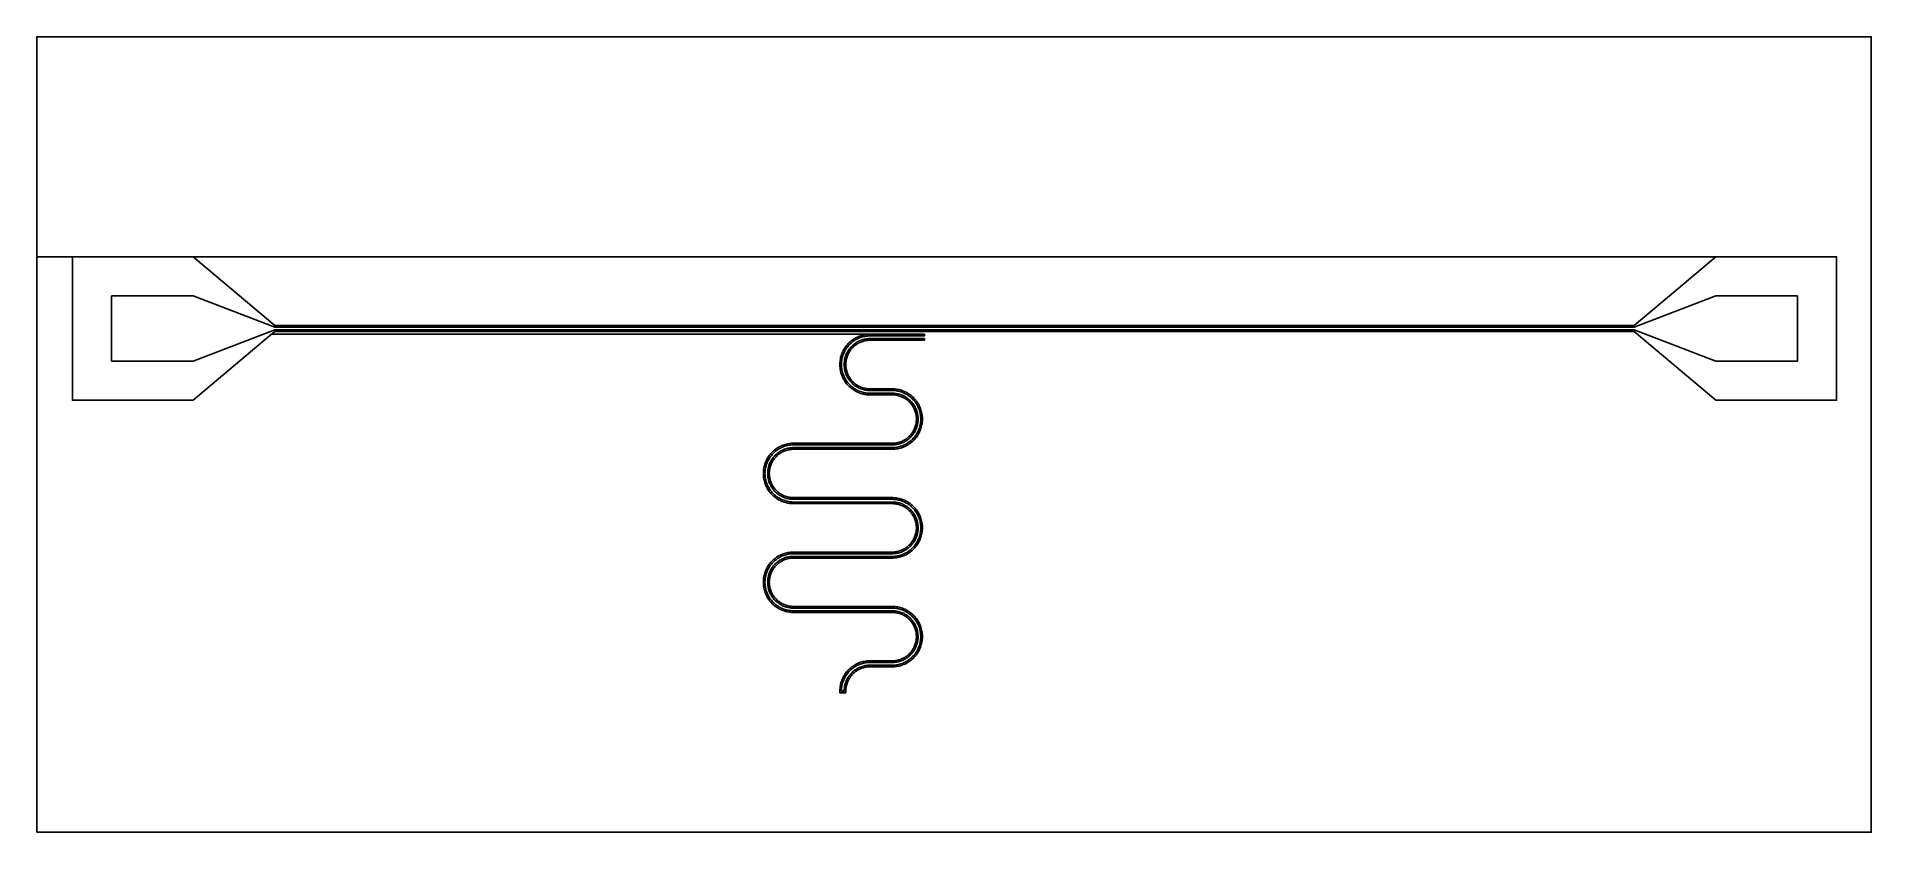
# Model space of a CAD drawing. Extents: x 838 to 7586, y 3113 to 6038.
import ezdxf

# ---------------------------------------------------------------- set-up
doc = ezdxf.new("R2010")
doc.units = 0
doc.layers.add('L1D0', color=1, linetype='CONTINUOUS')

msp = doc.modelspace()

# ---------------------------------------------------------------- linework, layer by layer
at = {"layer": 'L1D0'}
for points in [[(838.476, 3112.796), (838.476, 5229.29), (7014.152, 5229.29), (6843.401, 5085.29), (6714.152, 4976.29), (1714.152, 4976.29), (1414.152, 5229.29), (970.152, 5229.29), (970.152, 4701.29), (1414.152, 4701.29), (1702.294, 4944.29), (3901.146, 4944.29), (3896.561, 4944.1), (3891.988, 4943.721), (3887.434, 4943.154), (3882.908, 4942.398), (3878.416, 4941.457), (3873.968, 4940.33), (3869.57, 4939.021), (3865.229, 4937.531), (3860.954, 4935.863), (3856.752, 4934.019), (3852.629, 4932.004), (3848.593, 4929.82), (3844.651, 4927.47), (3840.809, 4924.96), (3837.074, 4922.294), (3833.453, 4919.475), (3829.951, 4916.509), (3826.575, 4913.401), (3823.33, 4910.156), (3820.222, 4906.78), (3817.256, 4903.278), (3814.437, 4899.657), (3811.771, 4895.922), (3809.261, 4892.08), (3806.911, 4888.138), (3804.727, 4884.102), (3802.712, 4879.979), (3800.868, 4875.777), (3799.2, 4871.502), (3797.71, 4867.161), (3796.401, 4862.763), (3795.274, 4858.315), (3794.333, 4853.823), (3793.577, 4849.297), (3793.01, 4844.743), (3792.631, 4840.17), (3792.441, 4835.585), (3792.441, 4830.075), (3792.631, 4825.49), (3793.01, 4820.917), (3793.577, 4816.363), (3794.333, 4811.837), (3795.274, 4807.345), (3796.401, 4802.897), (3797.71, 4798.499), (3799.2, 4794.158), (3800.868, 4789.883), (3802.712, 4785.681), (3804.727, 4781.558), (3806.911, 4777.522), (3809.261, 4773.58), (3811.771, 4769.738), (3814.437, 4766.003), (3817.256, 4762.382), (3820.222, 4758.88), (3823.33, 4755.504), (3826.575, 4752.259), (3829.951, 4749.151), (3833.453, 4746.185), (3837.074, 4743.366), (3840.809, 4740.7), (3844.651, 4738.19), (3848.593, 4735.84), (3852.629, 4733.656), (3856.752, 4731.641), (3860.954, 4729.797), (3865.229, 4728.129), (3869.57, 4726.639), (3873.968, 4725.33), (3878.416, 4724.203), (3882.908, 4723.262), (3887.434, 4722.506), (3891.988, 4721.939), (3896.561, 4721.56), (3901.146, 4721.37), (3986.785, 4721.37), (3990.461, 4721.218), (3994.128, 4720.914), (3997.779, 4720.459), (4001.409, 4719.853), (4005.01, 4719.098), (4008.577, 4718.195), (4012.103, 4717.145), (4015.583, 4715.95), (4019.011, 4714.613), (4022.381, 4713.135), (4025.686, 4711.519), (4028.922, 4709.768), (4032.083, 4707.884), (4035.164, 4705.872), (4038.158, 4703.734), (4041.062, 4701.474), (4043.87, 4699.095), (4046.577, 4696.603), (4049.178, 4694.002), (4051.67, 4691.295), (4054.049, 4688.487), (4056.309, 4685.583), (4058.447, 4682.589), (4060.459, 4679.508), (4062.343, 4676.347), (4064.094, 4673.111), (4065.71, 4669.806), (4067.188, 4666.436), (4068.525, 4663.008), (4069.72, 4659.528), (4070.77, 4656.002), (4071.673, 4652.435), (4072.428, 4648.834), (4073.034, 4645.204), (4073.489, 4641.553), (4073.793, 4637.886), (4073.945, 4634.21), (4073.945, 4630.53), (4073.793, 4626.854), (4073.489, 4623.187), (4073.034, 4619.536), (4072.428, 4615.906), (4071.673, 4612.305), (4070.77, 4608.738), (4069.72, 4605.212), (4068.525, 4601.732), (4067.188, 4598.304), (4065.71, 4594.934), (4064.094, 4591.629), (4062.343, 4588.393), (4060.459, 4585.232), (4058.447, 4582.151), (4056.309, 4579.157), (4054.049, 4576.253), (4051.67, 4573.445), (4049.178, 4570.738), (4046.577, 4568.137), (4043.87, 4565.645), (4041.062, 4563.266), (4038.158, 4561.006), (4035.164, 4558.868), (4032.083, 4556.856), (4028.922, 4554.972), (4025.686, 4553.221), (4022.381, 4551.605), (4019.011, 4550.127), (4015.583, 4548.79), (4012.103, 4547.595), (4008.577, 4546.545), (4005.01, 4545.642), (4001.409, 4544.887), (3997.779, 4544.281), (3994.128, 4543.826), (3990.461, 4543.522), (3986.785, 4543.37), (3619.642, 4543.37), (3615.057, 4543.18), (3610.484, 4542.801), (3605.93, 4542.234), (3601.404, 4541.478), (3596.912, 4540.537), (3592.464, 4539.41), (3588.066, 4538.101), (3583.725, 4536.611), (3579.45, 4534.943), (3575.248, 4533.099), (3571.125, 4531.084), (3567.089, 4528.9), (3563.147, 4526.55), (3559.305, 4524.04), (3555.57, 4521.374), (3551.949, 4518.555), (3548.447, 4515.589), (3545.071, 4512.481), (3541.826, 4509.236), (3538.718, 4505.86), (3535.752, 4502.358), (3532.933, 4498.737), (3530.267, 4495.002), (3527.757, 4491.16), (3525.407, 4487.218), (3523.223, 4483.182), (3521.208, 4479.059), (3519.364, 4474.857), (3517.696, 4470.582), (3516.206, 4466.241), (3514.897, 4461.843), (3513.77, 4457.395), (3512.829, 4452.903), (3512.073, 4448.377), (3511.506, 4443.823), (3511.127, 4439.25), (3510.937, 4434.665), (3510.937, 4430.075), (3511.127, 4425.49), (3511.506, 4420.917), (3512.073, 4416.363), (3512.829, 4411.837), (3513.77, 4407.345), (3514.897, 4402.897), (3516.206, 4398.499), (3517.696, 4394.158), (3519.364, 4389.883), (3521.208, 4385.681), (3523.223, 4381.558), (3525.407, 4377.522), (3527.757, 4373.58), (3530.267, 4369.738), (3532.933, 4366.003), (3535.752, 4362.382), (3538.718, 4358.88), (3541.826, 4355.504), (3545.071, 4352.259), (3548.447, 4349.151), (3551.949, 4346.185), (3555.57, 4343.366), (3559.305, 4340.7), (3563.147, 4338.19), (3567.089, 4335.84), (3571.125, 4333.656), (3575.248, 4331.641), (3579.45, 4329.797), (3583.725, 4328.129), (3588.066, 4326.639), (3592.464, 4325.33), (3596.912, 4324.203), (3601.404, 4323.262), (3605.93, 4322.506), (3610.484, 4321.939), (3615.057, 4321.56), (3619.642, 4321.37), (3986.785, 4321.37), (3990.461, 4321.218), (3994.128, 4320.914), (3997.779, 4320.459), (4001.409, 4319.853), (4005.01, 4319.098), (4008.577, 4318.195), (4012.103, 4317.145), (4015.583, 4315.95), (4019.011, 4314.613), (4022.381, 4313.135), (4025.686, 4311.519), (4028.922, 4309.768), (4032.083, 4307.884), (4035.164, 4305.872), (4038.158, 4303.734), (4041.062, 4301.474), (4043.87, 4299.095), (4046.577, 4296.603), (4049.178, 4294.002), (4051.67, 4291.295), (4054.049, 4288.487), (4056.309, 4285.583), (4058.447, 4282.589), (4060.459, 4279.508), (4062.343, 4276.347), (4064.094, 4273.111), (4065.71, 4269.806), (4067.188, 4266.436), (4068.525, 4263.008), (4069.72, 4259.528), (4070.77, 4256.002), (4071.673, 4252.435), (4072.428, 4248.834), (4073.034, 4245.204), (4073.489, 4241.553), (4073.793, 4237.886), (4073.945, 4234.21), (4073.945, 4230.53), (4073.793, 4226.854), (4073.489, 4223.187), (4073.034, 4219.536), (4072.428, 4215.906), (4071.673, 4212.305), (4070.77, 4208.738), (4069.72, 4205.212), (4068.525, 4201.732), (4067.188, 4198.304), (4065.71, 4194.934), (4064.094, 4191.629), (4062.343, 4188.393), (4060.459, 4185.232), (4058.447, 4182.151), (4056.309, 4179.157), (4054.049, 4176.253), (4051.67, 4173.445), (4049.178, 4170.738), (4046.577, 4168.137), (4043.87, 4165.645), (4041.062, 4163.266), (4038.158, 4161.006), (4035.164, 4158.868), (4032.083, 4156.856), (4028.922, 4154.972), (4025.686, 4153.221), (4022.381, 4151.605), (4019.011, 4150.127), (4015.583, 4148.79), (4012.103, 4147.595), (4008.577, 4146.545), (4005.01, 4145.642), (4001.409, 4144.887), (3997.779, 4144.281), (3994.128, 4143.826), (3990.461, 4143.522), (3986.785, 4143.37), (3619.642, 4143.37), (3615.057, 4143.18), (3610.484, 4142.801), (3605.93, 4142.234), (3601.404, 4141.478), (3596.912, 4140.537), (3592.464, 4139.41), (3588.066, 4138.101), (3583.725, 4136.611), (3579.45, 4134.943), (3575.248, 4133.099), (3571.125, 4131.084), (3567.089, 4128.9), (3563.147, 4126.55), (3559.305, 4124.04), (3555.57, 4121.374), (3551.949, 4118.555), (3548.447, 4115.589), (3545.071, 4112.481), (3541.826, 4109.236), (3538.718, 4105.86), (3535.752, 4102.358), (3532.933, 4098.737), (3530.267, 4095.002), (3527.757, 4091.16), (3525.407, 4087.218), (3523.223, 4083.182), (3521.208, 4079.059), (3519.364, 4074.857), (3517.696, 4070.582), (3516.206, 4066.241), (3514.897, 4061.843), (3513.77, 4057.395), (3512.829, 4052.903), (3512.073, 4048.377), (3511.506, 4043.823), (3511.127, 4039.25), (3510.937, 4034.665), (3510.937, 4030.075), (3511.127, 4025.49), (3511.506, 4020.917), (3512.073, 4016.363), (3512.829, 4011.837), (3513.77, 4007.345), (3514.897, 4002.897), (3516.206, 3998.499), (3517.696, 3994.158), (3519.364, 3989.883), (3521.208, 3985.681), (3523.223, 3981.558), (3525.407, 3977.522), (3527.757, 3973.58), (3530.267, 3969.738), (3532.933, 3966.003), (3535.752, 3962.382), (3538.718, 3958.88), (3541.826, 3955.504), (3545.071, 3952.259), (3548.447, 3949.151), (3551.949, 3946.185), (3555.57, 3943.366), (3559.305, 3940.7), (3563.147, 3938.19), (3567.089, 3935.84), (3571.125, 3933.656), (3575.248, 3931.641), (3579.45, 3929.797), (3583.725, 3928.129), (3588.066, 3926.639), (3592.464, 3925.33), (3596.912, 3924.203), (3601.404, 3923.262), (3605.93, 3922.506), (3610.484, 3921.939), (3615.057, 3921.56), (3619.642, 3921.37), (3986.785, 3921.37), (3990.461, 3921.218), (3994.128, 3920.914), (3997.779, 3920.459), (4001.409, 3919.853), (4005.01, 3919.098), (4008.577, 3918.195), (4012.103, 3917.145), (4015.583, 3915.95), (4019.011, 3914.613), (4022.381, 3913.135), (4025.686, 3911.519), (4028.922, 3909.768), (4032.083, 3907.884), (4035.164, 3905.872), (4038.158, 3903.734), (4041.062, 3901.474), (4043.87, 3899.095), (4046.577, 3896.603), (4049.178, 3894.002), (4051.67, 3891.295), (4054.049, 3888.487), (4056.309, 3885.583), (4058.447, 3882.589), (4060.459, 3879.508), (4062.343, 3876.347), (4064.094, 3873.111), (4065.71, 3869.806), (4067.188, 3866.436), (4068.525, 3863.008), (4069.72, 3859.528), (4070.77, 3856.002), (4071.673, 3852.435), (4072.428, 3848.834), (4073.034, 3845.204), (4073.489, 3841.553), (4073.793, 3837.886), (4073.945, 3834.21), (4073.945, 3830.53), (4073.793, 3826.854), (4073.489, 3823.187), (4073.034, 3819.536), (4072.428, 3815.906), (4071.673, 3812.305), (4070.77, 3808.738), (4069.72, 3805.212), (4068.525, 3801.732), (4067.188, 3798.304), (4065.71, 3794.934), (4064.094, 3791.629), (4062.343, 3788.393), (4060.459, 3785.232), (4058.447, 3782.151), (4056.309, 3779.157), (4054.049, 3776.253), (4051.67, 3773.445), (4049.178, 3770.738), (4046.577, 3768.137), (4043.87, 3765.645), (4041.062, 3763.266), (4038.158, 3761.006), (4035.164, 3758.868), (4032.083, 3756.856), (4028.922, 3754.972), (4025.686, 3753.221), (4022.381, 3751.605), (4019.011, 3750.127), (4015.583, 3748.79), (4012.103, 3747.595), (4008.577, 3746.545), (4005.01, 3745.642), (4001.409, 3744.887), (3997.779, 3744.281), (3994.128, 3743.826), (3990.461, 3743.522), (3986.785, 3743.37), (3901.146, 3743.37), (3896.561, 3743.18), (3891.988, 3742.801), (3887.434, 3742.234), (3882.908, 3741.478), (3878.416, 3740.537), (3873.968, 3739.41), (3869.57, 3738.101), (3865.229, 3736.611), (3860.954, 3734.943), (3856.752, 3733.099), (3852.629, 3731.084), (3848.593, 3728.9), (3844.651, 3726.55), (3840.809, 3724.04), (3837.074, 3721.374), (3833.453, 3718.555), (3829.951, 3715.589), (3826.575, 3712.481), (3823.33, 3709.236), (3820.222, 3705.86), (3817.256, 3702.358), (3814.437, 3698.737), (3811.771, 3695.002), (3809.261, 3691.16), (3806.911, 3687.218), (3804.727, 3683.182), (3802.712, 3679.059), (3800.868, 3674.857), (3799.2, 3670.582), (3797.71, 3666.241), (3796.401, 3661.843), (3795.274, 3657.395), (3794.333, 3652.903), (3793.577, 3648.377), (3793.01, 3643.823), (3792.631, 3639.25), (3792.441, 3634.665), (3792.441, 3626.25), (3814.441, 3626.25), (3814.441, 3634.21), (3814.593, 3637.886), (3814.897, 3641.553), (3815.352, 3645.204), (3815.958, 3648.834), (3816.713, 3652.435), (3817.616, 3656.002), (3818.666, 3659.528), (3819.861, 3663.008), (3821.198, 3666.436), (3822.676, 3669.806), (3824.292, 3673.111), (3826.043, 3676.347), (3827.927, 3679.508), (3829.939, 3682.589), (3832.077, 3685.583), (3834.337, 3688.487), (3836.716, 3691.295), (3839.208, 3694.002), (3841.809, 3696.603), (3844.516, 3699.095), (3847.324, 3701.474), (3850.228, 3703.734), (3853.222, 3705.872), (3856.303, 3707.884), (3859.464, 3709.768), (3862.7, 3711.519), (3866.005, 3713.135), (3869.375, 3714.613), (3872.803, 3715.95), (3876.283, 3717.145), (3879.809, 3718.195), (3883.376, 3719.098), (3886.977, 3719.853), (3890.607, 3720.459), (3894.258, 3720.914), (3897.925, 3721.218), (3901.601, 3721.37), (3987.24, 3721.37), (3991.825, 3721.56), (3996.398, 3721.939), (4000.952, 3722.506), (4005.478, 3723.262), (4009.97, 3724.203), (4014.418, 3725.33), (4018.816, 3726.639), (4023.157, 3728.129), (4027.432, 3729.797), (4031.634, 3731.641), (4035.757, 3733.656), (4039.793, 3735.84), (4043.735, 3738.19), (4047.577, 3740.7), (4051.312, 3743.366), (4054.933, 3746.185), (4058.435, 3749.151), (4061.811, 3752.259), (4065.056, 3755.504), (4068.164, 3758.88), (4071.13, 3762.382), (4073.949, 3766.003), (4076.615, 3769.738), (4079.125, 3773.58), (4081.475, 3777.522), (4083.659, 3781.558), (4085.674, 3785.681), (4087.518, 3789.883), (4089.186, 3794.158), (4090.676, 3798.499), (4091.985, 3802.897), (4093.112, 3807.345), (4094.053, 3811.837), (4094.809, 3816.363), (4095.376, 3820.917), (4095.755, 3825.49), (4095.945, 3830.075), (4095.945, 3834.665), (4095.755, 3839.25), (4095.376, 3843.823), (4094.809, 3848.377), (4094.053, 3852.903), (4093.112, 3857.395), (4091.985, 3861.843), (4090.676, 3866.241), (4089.186, 3870.582), (4087.518, 3874.857), (4085.674, 3879.059), (4083.659, 3883.182), (4081.475, 3887.218), (4079.125, 3891.16), (4076.615, 3895.002), (4073.949, 3898.737), (4071.13, 3902.358), (4068.164, 3905.86), (4065.056, 3909.236), (4061.811, 3912.481), (4058.435, 3915.589), (4054.933, 3918.555), (4051.312, 3921.374), (4047.577, 3924.04), (4043.735, 3926.55), (4039.793, 3928.9), (4035.757, 3931.084), (4031.634, 3933.099), (4027.432, 3934.943), (4023.157, 3936.611), (4018.816, 3938.101), (4014.418, 3939.41), (4009.97, 3940.537), (4005.478, 3941.478), (4000.952, 3942.234), (3996.398, 3942.801), (3991.825, 3943.18), (3987.24, 3943.37), (3620.097, 3943.37), (3616.421, 3943.522), (3612.754, 3943.826), (3609.103, 3944.281), (3605.473, 3944.887), (3601.872, 3945.642), (3598.305, 3946.545), (3594.779, 3947.595), (3591.299, 3948.79), (3587.871, 3950.127), (3584.501, 3951.605), (3581.196, 3953.221), (3577.96, 3954.972), (3574.799, 3956.856), (3571.718, 3958.868), (3568.724, 3961.006), (3565.82, 3963.266), (3563.012, 3965.645), (3560.305, 3968.137), (3557.704, 3970.738), (3555.212, 3973.445), (3552.833, 3976.253), (3550.573, 3979.157), (3548.435, 3982.151), (3546.423, 3985.232), (3544.539, 3988.393), (3542.788, 3991.629), (3541.172, 3994.934), (3539.694, 3998.304), (3538.357, 4001.732), (3537.162, 4005.212), (3536.112, 4008.738), (3535.209, 4012.305), (3534.454, 4015.906), (3533.848, 4019.536), (3533.393, 4023.187), (3533.089, 4026.854), (3532.937, 4030.53), (3532.937, 4034.21), (3533.089, 4037.886), (3533.393, 4041.553), (3533.848, 4045.204), (3534.454, 4048.834), (3535.209, 4052.435), (3536.112, 4056.002), (3537.162, 4059.528), (3538.357, 4063.008), (3539.694, 4066.436), (3541.172, 4069.806), (3542.788, 4073.111), (3544.539, 4076.347), (3546.423, 4079.508), (3548.435, 4082.589), (3550.573, 4085.583), (3552.833, 4088.487), (3555.212, 4091.295), (3557.704, 4094.002), (3560.305, 4096.603), (3563.012, 4099.095), (3565.82, 4101.474), (3568.724, 4103.734), (3571.718, 4105.872), (3574.799, 4107.884), (3577.96, 4109.768), (3581.196, 4111.519), (3584.501, 4113.135), (3587.871, 4114.613), (3591.299, 4115.95), (3594.779, 4117.145), (3598.305, 4118.195), (3601.872, 4119.098), (3605.473, 4119.853), (3609.103, 4120.459), (3612.754, 4120.914), (3616.421, 4121.218), (3620.097, 4121.37), (3987.24, 4121.37), (3991.825, 4121.56), (3996.398, 4121.939), (4000.952, 4122.506), (4005.478, 4123.262), (4009.97, 4124.203), (4014.418, 4125.33), (4018.816, 4126.639), (4023.157, 4128.129), (4027.432, 4129.797), (4031.634, 4131.641), (4035.757, 4133.656), (4039.793, 4135.84), (4043.735, 4138.19), (4047.577, 4140.7), (4051.312, 4143.366), (4054.933, 4146.185), (4058.435, 4149.151), (4061.811, 4152.259), (4065.056, 4155.504), (4068.164, 4158.88), (4071.13, 4162.382), (4073.949, 4166.003), (4076.615, 4169.738), (4079.125, 4173.58), (4081.475, 4177.522), (4083.659, 4181.558), (4085.674, 4185.681), (4087.518, 4189.883), (4089.186, 4194.158), (4090.676, 4198.499), (4091.985, 4202.897), (4093.112, 4207.345), (4094.053, 4211.837), (4094.809, 4216.363), (4095.376, 4220.917), (4095.755, 4225.49), (4095.945, 4230.075), (4095.945, 4234.665), (4095.755, 4239.25), (4095.376, 4243.823), (4094.809, 4248.377), (4094.053, 4252.903), (4093.112, 4257.395), (4091.985, 4261.843), (4090.676, 4266.241), (4089.186, 4270.582), (4087.518, 4274.857), (4085.674, 4279.059), (4083.659, 4283.182), (4081.475, 4287.218), (4079.125, 4291.16), (4076.615, 4295.002), (4073.949, 4298.737), (4071.13, 4302.358), (4068.164, 4305.86), (4065.056, 4309.236), (4061.811, 4312.481), (4058.435, 4315.589), (4054.933, 4318.555), (4051.312, 4321.374), (4047.577, 4324.04), (4043.735, 4326.55), (4039.793, 4328.9), (4035.757, 4331.084), (4031.634, 4333.099), (4027.432, 4334.943), (4023.157, 4336.611), (4018.816, 4338.101), (4014.418, 4339.41), (4009.97, 4340.537), (4005.478, 4341.478), (4000.952, 4342.234), (3996.398, 4342.801), (3991.825, 4343.18), (3987.24, 4343.37), (3620.097, 4343.37), (3616.421, 4343.522), (3612.754, 4343.826), (3609.103, 4344.281), (3605.473, 4344.887), (3601.872, 4345.642), (3598.305, 4346.545), (3594.779, 4347.595), (3591.299, 4348.79), (3587.871, 4350.127), (3584.501, 4351.605), (3581.196, 4353.221), (3577.96, 4354.972), (3574.799, 4356.856), (3571.718, 4358.868), (3568.724, 4361.006), (3565.82, 4363.266), (3563.012, 4365.645), (3560.305, 4368.137), (3557.704, 4370.738), (3555.212, 4373.445), (3552.833, 4376.253), (3550.573, 4379.157), (3548.435, 4382.151), (3546.423, 4385.232), (3544.539, 4388.393), (3542.788, 4391.629), (3541.172, 4394.934), (3539.694, 4398.304), (3538.357, 4401.732), (3537.162, 4405.212), (3536.112, 4408.738), (3535.209, 4412.305), (3534.454, 4415.906), (3533.848, 4419.536), (3533.393, 4423.187), (3533.089, 4426.854), (3532.937, 4430.53), (3532.937, 4434.21), (3533.089, 4437.886), (3533.393, 4441.553), (3533.848, 4445.204), (3534.454, 4448.834), (3535.209, 4452.435), (3536.112, 4456.002), (3537.162, 4459.528), (3538.357, 4463.008), (3539.694, 4466.436), (3541.172, 4469.806), (3542.788, 4473.111), (3544.539, 4476.347), (3546.423, 4479.508), (3548.435, 4482.589), (3550.573, 4485.583), (3552.833, 4488.487), (3555.212, 4491.295), (3557.704, 4494.002), (3560.305, 4496.603), (3563.012, 4499.095), (3565.82, 4501.474), (3568.724, 4503.734), (3571.718, 4505.872), (3574.799, 4507.884), (3577.96, 4509.768), (3581.196, 4511.519), (3584.501, 4513.135), (3587.871, 4514.613), (3591.299, 4515.95), (3594.779, 4517.145), (3598.305, 4518.195), (3601.872, 4519.098), (3605.473, 4519.853), (3609.103, 4520.459), (3612.754, 4520.914), (3616.421, 4521.218), (3620.097, 4521.37), (3987.24, 4521.37), (3991.825, 4521.56), (3996.398, 4521.939), (4000.952, 4522.506), (4005.478, 4523.262), (4009.97, 4524.203), (4014.418, 4525.33), (4018.816, 4526.639), (4023.157, 4528.129), (4027.432, 4529.797), (4031.634, 4531.641), (4035.757, 4533.656), (4039.793, 4535.84), (4043.735, 4538.19), (4047.577, 4540.7), (4051.312, 4543.366), (4054.933, 4546.185), (4058.435, 4549.151), (4061.811, 4552.259), (4065.056, 4555.504), (4068.164, 4558.88), (4071.13, 4562.382), (4073.949, 4566.003), (4076.615, 4569.738), (4079.125, 4573.58), (4081.475, 4577.522), (4083.659, 4581.558), (4085.674, 4585.681), (4087.518, 4589.883), (4089.186, 4594.158), (4090.676, 4598.499), (4091.985, 4602.897), (4093.112, 4607.345), (4094.053, 4611.837), (4094.809, 4616.363), (4095.376, 4620.917), (4095.755, 4625.49), (4095.945, 4630.075), (4095.945, 4634.665), (4095.755, 4639.25), (4095.376, 4643.823), (4094.809, 4648.377), (4094.053, 4652.903), (4093.112, 4657.395), (4091.985, 4661.843), (4090.676, 4666.241), (4089.186, 4670.582), (4087.518, 4674.857), (4085.674, 4679.059), (4083.659, 4683.182), (4081.475, 4687.218), (4079.125, 4691.16), (4076.615, 4695.002), (4073.949, 4698.737), (4071.13, 4702.358), (4068.164, 4705.86), (4065.056, 4709.236), (4061.811, 4712.481), (4058.435, 4715.589), (4054.933, 4718.555), (4051.312, 4721.374), (4047.577, 4724.04), (4043.735, 4726.55), (4039.793, 4728.9), (4035.757, 4731.084), (4031.634, 4733.099), (4027.432, 4734.943), (4023.157, 4736.611), (4018.816, 4738.101), (4014.418, 4739.41), (4009.97, 4740.537), (4005.478, 4741.478), (4000.952, 4742.234), (3996.398, 4742.801), (3991.825, 4743.18), (3987.24, 4743.37), (3901.601, 4743.37), (3897.925, 4743.522), (3894.258, 4743.826), (3890.607, 4744.281), (3886.977, 4744.887), (3883.376, 4745.642), (3879.809, 4746.545), (3876.283, 4747.595), (3872.803, 4748.79), (3869.375, 4750.127), (3866.005, 4751.605), (3862.7, 4753.221), (3859.464, 4754.972), (3856.303, 4756.856), (3853.222, 4758.868), (3850.228, 4761.006), (3847.324, 4763.266), (3844.516, 4765.645), (3841.809, 4768.137), (3839.208, 4770.738), (3836.716, 4773.445), (3834.337, 4776.253), (3832.077, 4779.157), (3829.939, 4782.151), (3827.927, 4785.232), (3826.043, 4788.393), (3824.292, 4791.629), (3822.676, 4794.934), (3821.198, 4798.304), (3819.861, 4801.732), (3818.666, 4805.212), (3817.616, 4808.738), (3816.713, 4812.305), (3815.958, 4815.906), (3815.352, 4819.536), (3814.897, 4823.187), (3814.593, 4826.854), (3814.441, 4830.53), (3814.441, 4835.13), (3814.593, 4838.806), (3814.897, 4842.473), (3815.352, 4846.124), (3815.958, 4849.754), (3816.713, 4853.355), (3817.616, 4856.922), (3818.666, 4860.448), (3819.861, 4863.928), (3821.198, 4867.356), (3822.676, 4870.726), (3824.292, 4874.031), (3826.043, 4877.267), (3827.927, 4880.428), (3829.939, 4883.509), (3832.077, 4886.503), (3834.337, 4889.407), (3836.716, 4892.215), (3839.208, 4894.922), (3841.809, 4897.523), (3844.516, 4900.015), (3847.324, 4902.394), (3850.228, 4904.654), (3853.222, 4906.792), (3856.303, 4908.804), (3859.464, 4910.688), (3862.7, 4912.439), (3866.005, 4914.055), (3869.375, 4915.533), (3872.803, 4916.87), (3876.283, 4918.065), (3879.809, 4919.115), (3883.376, 4920.018), (3886.977, 4920.773), (3890.607, 4921.379), (3894.258, 4921.834), (3897.925, 4922.138), (3901.601, 4922.29), (4103.441, 4922.29), (4103.441, 4928.29), (3901.477, 4928.29), (3897.553, 4928.128), (3893.639, 4927.803), (3889.742, 4927.318), (3885.868, 4926.671), (3882.024, 4925.865), (3878.216, 4924.901), (3874.452, 4923.78), (3870.737, 4922.505), (3867.078, 4921.077), (3863.482, 4919.5), (3859.953, 4917.775), (3856.499, 4915.905), (3853.125, 4913.895), (3849.837, 4911.747), (3846.64, 4909.465), (3843.541, 4907.052), (3840.544, 4904.514), (3837.654, 4901.854), (3834.877, 4899.077), (3832.217, 4896.187), (3829.679, 4893.19), (3827.266, 4890.091), (3824.984, 4886.894), (3822.836, 4883.606), (3820.826, 4880.232), (3818.956, 4876.778), (3817.231, 4873.249), (3815.654, 4869.653), (3814.226, 4865.994), (3812.951, 4862.279), (3811.83, 4858.515), (3810.866, 4854.707), (3810.06, 4850.863), (3809.413, 4846.989), (3808.928, 4843.092), (3808.603, 4839.178), (3808.441, 4835.254), (3808.441, 4830.406), (3808.603, 4826.482), (3808.928, 4822.568), (3809.413, 4818.671), (3810.06, 4814.797), (3810.866, 4810.953), (3811.83, 4807.145), (3812.951, 4803.381), (3814.226, 4799.666), (3815.654, 4796.007), (3817.231, 4792.411), (3818.956, 4788.882), (3820.826, 4785.428), (3822.836, 4782.054), (3824.984, 4778.766), (3827.266, 4775.569), (3829.679, 4772.47), (3832.217, 4769.473), (3834.877, 4766.583), (3837.654, 4763.806), (3840.544, 4761.146), (3843.541, 4758.608), (3846.64, 4756.195), (3849.837, 4753.913), (3853.125, 4751.765), (3856.499, 4749.755), (3859.953, 4747.885), (3863.482, 4746.16), (3867.078, 4744.583), (3870.737, 4743.155), (3874.452, 4741.88), (3878.216, 4740.759), (3882.024, 4739.795), (3885.868, 4738.989), (3889.742, 4738.342), (3893.639, 4737.857), (3897.553, 4737.532), (3901.477, 4737.37), (3987.115, 4737.37), (3991.453, 4737.191), (3995.779, 4736.832), (4000.087, 4736.295), (4004.368, 4735.581), (4008.617, 4734.69), (4012.825, 4733.624), (4016.986, 4732.386), (4021.091, 4730.976), (4025.135, 4729.398), (4029.111, 4727.654), (4033.011, 4725.748), (4036.828, 4723.682), (4040.557, 4721.46), (4044.192, 4719.085), (4047.725, 4716.563), (4051.15, 4713.897), (4054.463, 4711.091), (4057.656, 4708.151), (4060.726, 4705.081), (4063.666, 4701.888), (4066.472, 4698.575), (4069.138, 4695.15), (4071.66, 4691.617), (4074.035, 4687.982), (4076.257, 4684.253), (4078.323, 4680.436), (4080.229, 4676.536), (4081.973, 4672.56), (4083.551, 4668.516), (4084.961, 4664.411), (4086.199, 4660.25), (4087.265, 4656.042), (4088.156, 4651.793), (4088.87, 4647.512), (4089.407, 4643.204), (4089.766, 4638.878), (4089.945, 4634.54), (4089.945, 4630.2), (4089.766, 4625.862), (4089.407, 4621.536), (4088.87, 4617.228), (4088.156, 4612.947), (4087.265, 4608.698), (4086.199, 4604.49), (4084.961, 4600.329), (4083.551, 4596.224), (4081.973, 4592.18), (4080.229, 4588.204), (4078.323, 4584.304), (4076.257, 4580.487), (4074.035, 4576.758), (4071.66, 4573.123), (4069.138, 4569.59), (4066.472, 4566.165), (4063.666, 4562.852), (4060.726, 4559.659), (4057.656, 4556.589), (4054.463, 4553.649), (4051.15, 4550.843), (4047.725, 4548.177), (4044.192, 4545.655), (4040.557, 4543.28), (4036.828, 4541.058), (4033.011, 4538.992), (4029.111, 4537.086), (4025.135, 4535.342), (4021.091, 4533.764), (4016.986, 4532.354), (4012.825, 4531.116), (4008.617, 4530.05), (4004.368, 4529.159), (4000.087, 4528.445), (3995.779, 4527.908), (3991.453, 4527.549), (3987.115, 4527.37), (3619.973, 4527.37), (3616.049, 4527.208), (3612.135, 4526.883), (3608.238, 4526.398), (3604.364, 4525.751), (3600.52, 4524.945), (3596.712, 4523.981), (3592.948, 4522.86), (3589.233, 4521.585), (3585.574, 4520.157), (3581.978, 4518.58), (3578.449, 4516.855), (3574.995, 4514.985), (3571.621, 4512.975), (3568.333, 4510.827), (3565.136, 4508.545), (3562.037, 4506.132), (3559.04, 4503.594), (3556.15, 4500.934), (3553.373, 4498.157), (3550.713, 4495.267), (3548.175, 4492.27), (3545.762, 4489.171), (3543.48, 4485.974), (3541.332, 4482.686), (3539.322, 4479.312), (3537.452, 4475.858), (3535.727, 4472.329), (3534.15, 4468.733), (3532.722, 4465.074), (3531.447, 4461.359), (3530.326, 4457.595), (3529.362, 4453.787), (3528.556, 4449.943), (3527.909, 4446.069), (3527.424, 4442.172), (3527.099, 4438.258), (3526.937, 4434.334), (3526.937, 4430.406), (3527.099, 4426.482), (3527.424, 4422.568), (3527.909, 4418.671), (3528.556, 4414.797), (3529.362, 4410.953), (3530.326, 4407.145), (3531.447, 4403.381), (3532.722, 4399.666), (3534.15, 4396.007), (3535.727, 4392.411), (3537.452, 4388.882), (3539.322, 4385.428), (3541.332, 4382.054), (3543.48, 4378.766), (3545.762, 4375.569), (3548.175, 4372.47), (3550.713, 4369.473), (3553.373, 4366.583), (3556.15, 4363.806), (3559.04, 4361.146), (3562.037, 4358.608), (3565.136, 4356.195), (3568.333, 4353.913), (3571.621, 4351.765), (3574.995, 4349.755), (3578.449, 4347.885), (3581.978, 4346.16), (3585.574, 4344.583), (3589.233, 4343.155), (3592.948, 4341.88), (3596.712, 4340.759), (3600.52, 4339.795), (3604.364, 4338.989), (3608.238, 4338.342), (3612.135, 4337.857), (3616.049, 4337.532), (3619.973, 4337.37), (3987.115, 4337.37), (3991.453, 4337.191), (3995.779, 4336.832), (4000.087, 4336.295), (4004.368, 4335.581), (4008.617, 4334.69), (4012.825, 4333.624), (4016.986, 4332.386), (4021.091, 4330.976), (4025.135, 4329.398), (4029.111, 4327.654), (4033.011, 4325.748), (4036.828, 4323.682), (4040.557, 4321.46), (4044.192, 4319.085), (4047.725, 4316.563), (4051.15, 4313.897), (4054.463, 4311.091), (4057.656, 4308.151), (4060.726, 4305.081), (4063.666, 4301.888), (4066.472, 4298.575), (4069.138, 4295.15), (4071.66, 4291.617), (4074.035, 4287.982), (4076.257, 4284.253), (4078.323, 4280.436), (4080.229, 4276.536), (4081.973, 4272.56), (4083.551, 4268.516), (4084.961, 4264.411), (4086.199, 4260.25), (4087.265, 4256.042), (4088.156, 4251.793), (4088.87, 4247.512), (4089.407, 4243.204), (4089.766, 4238.878), (4089.945, 4234.54), (4089.945, 4230.2), (4089.766, 4225.862), (4089.407, 4221.536), (4088.87, 4217.228), (4088.156, 4212.947), (4087.265, 4208.698), (4086.199, 4204.49), (4084.961, 4200.329), (4083.551, 4196.224), (4081.973, 4192.18), (4080.229, 4188.204), (4078.323, 4184.304), (4076.257, 4180.487), (4074.035, 4176.758), (4071.66, 4173.123), (4069.138, 4169.59), (4066.472, 4166.165), (4063.666, 4162.852), (4060.726, 4159.659), (4057.656, 4156.589), (4054.463, 4153.649), (4051.15, 4150.843), (4047.725, 4148.177), (4044.192, 4145.655), (4040.557, 4143.28), (4036.828, 4141.058), (4033.011, 4138.992), (4029.111, 4137.086), (4025.135, 4135.342), (4021.091, 4133.764), (4016.986, 4132.354), (4012.825, 4131.116), (4008.617, 4130.05), (4004.368, 4129.159), (4000.087, 4128.445), (3995.779, 4127.908), (3991.453, 4127.549), (3987.115, 4127.37), (3619.973, 4127.37), (3616.049, 4127.208), (3612.135, 4126.883), (3608.238, 4126.398), (3604.364, 4125.751), (3600.52, 4124.945), (3596.712, 4123.981), (3592.948, 4122.86), (3589.233, 4121.585), (3585.574, 4120.157), (3581.978, 4118.58), (3578.449, 4116.855), (3574.995, 4114.985), (3571.621, 4112.975), (3568.333, 4110.827), (3565.136, 4108.545), (3562.037, 4106.132), (3559.04, 4103.594), (3556.15, 4100.934), (3553.373, 4098.157), (3550.713, 4095.267), (3548.175, 4092.27), (3545.762, 4089.171), (3543.48, 4085.974), (3541.332, 4082.686), (3539.322, 4079.312), (3537.452, 4075.858), (3535.727, 4072.329), (3534.15, 4068.733), (3532.722, 4065.074), (3531.447, 4061.359), (3530.326, 4057.595), (3529.362, 4053.787), (3528.556, 4049.943), (3527.909, 4046.069), (3527.424, 4042.172), (3527.099, 4038.258), (3526.937, 4034.334), (3526.937, 4030.406), (3527.099, 4026.482), (3527.424, 4022.568), (3527.909, 4018.671), (3528.556, 4014.797), (3529.362, 4010.953), (3530.326, 4007.145), (3531.447, 4003.381), (3532.722, 3999.666), (3534.15, 3996.007), (3535.727, 3992.411), (3537.452, 3988.882), (3539.322, 3985.428), (3541.332, 3982.054), (3543.48, 3978.766), (3545.762, 3975.569), (3548.175, 3972.47), (3550.713, 3969.473), (3553.373, 3966.583), (3556.15, 3963.806), (3559.04, 3961.146), (3562.037, 3958.608), (3565.136, 3956.195), (3568.333, 3953.913), (3571.621, 3951.765), (3574.995, 3949.755), (3578.449, 3947.885), (3581.978, 3946.16), (3585.574, 3944.583), (3589.233, 3943.155), (3592.948, 3941.88), (3596.712, 3940.759), (3600.52, 3939.795), (3604.364, 3938.989), (3608.238, 3938.342), (3612.135, 3937.857), (3616.049, 3937.532), (3619.973, 3937.37), (3987.115, 3937.37), (3991.453, 3937.191), (3995.779, 3936.832), (4000.087, 3936.295), (4004.368, 3935.581), (4008.617, 3934.69), (4012.825, 3933.624), (4016.986, 3932.386), (4021.091, 3930.976), (4025.135, 3929.398), (4029.111, 3927.654), (4033.011, 3925.748), (4036.828, 3923.682), (4040.557, 3921.46), (4044.192, 3919.085), (4047.725, 3916.563), (4051.15, 3913.897), (4054.463, 3911.091), (4057.656, 3908.151), (4060.726, 3905.081), (4063.666, 3901.888), (4066.472, 3898.575), (4069.138, 3895.15), (4071.66, 3891.617), (4074.035, 3887.982), (4076.257, 3884.253), (4078.323, 3880.436), (4080.229, 3876.536), (4081.973, 3872.56), (4083.551, 3868.516), (4084.961, 3864.411), (4086.199, 3860.25), (4087.265, 3856.042), (4088.156, 3851.793), (4088.87, 3847.512), (4089.407, 3843.204), (4089.766, 3838.878), (4089.945, 3834.54), (4089.945, 3830.2), (4089.766, 3825.862), (4089.407, 3821.536), (4088.87, 3817.228), (4088.156, 3812.947), (4087.265, 3808.698), (4086.199, 3804.49), (4084.961, 3800.329), (4083.551, 3796.224), (4081.973, 3792.18), (4080.229, 3788.204), (4078.323, 3784.304), (4076.257, 3780.487), (4074.035, 3776.758), (4071.66, 3773.123), (4069.138, 3769.59), (4066.472, 3766.165), (4063.666, 3762.852), (4060.726, 3759.659), (4057.656, 3756.589), (4054.463, 3753.649), (4051.15, 3750.843), (4047.725, 3748.177), (4044.192, 3745.655), (4040.557, 3743.28), (4036.828, 3741.058), (4033.011, 3738.992), (4029.111, 3737.086), (4025.135, 3735.342), (4021.091, 3733.764), (4016.986, 3732.354), (4012.825, 3731.116), (4008.617, 3730.05), (4004.368, 3729.159), (4000.087, 3728.445), (3995.779, 3727.908), (3991.453, 3727.549), (3987.115, 3727.37), (3901.477, 3727.37), (3897.553, 3727.208), (3893.639, 3726.883), (3889.742, 3726.398), (3885.868, 3725.751), (3882.024, 3724.945), (3878.216, 3723.981), (3874.452, 3722.86), (3870.737, 3721.585), (3867.078, 3720.157), (3863.482, 3718.58), (3859.953, 3716.855), (3856.499, 3714.985), (3853.125, 3712.975), (3849.837, 3710.827), (3846.64, 3708.545), (3843.541, 3706.132), (3840.544, 3703.594), (3837.654, 3700.934), (3834.877, 3698.157), (3832.217, 3695.267), (3829.679, 3692.27), (3827.266, 3689.171), (3824.984, 3685.974), (3822.836, 3682.686), (3820.826, 3679.312), (3818.956, 3675.858), (3817.231, 3672.329), (3815.654, 3668.733), (3814.226, 3665.074), (3812.951, 3661.359), (3811.83, 3657.595), (3810.866, 3653.787), (3810.06, 3649.943), (3809.413, 3646.069), (3808.928, 3642.172), (3808.603, 3638.258), (3808.441, 3634.334), (3808.441, 3632.371), (3798.441, 3632.371), (3798.441, 3634.54), (3798.62, 3638.878), (3798.979, 3643.204), (3799.516, 3647.512), (3800.23, 3651.793), (3801.121, 3656.042), (3802.187, 3660.25), (3803.425, 3664.411), (3804.835, 3668.516), (3806.413, 3672.56), (3808.157, 3676.536), (3810.063, 3680.436), (3812.129, 3684.253), (3814.351, 3687.982), (3816.726, 3691.617), (3819.248, 3695.15), (3821.914, 3698.575), (3824.72, 3701.888), (3827.66, 3705.081), (3830.73, 3708.151), (3833.923, 3711.091), (3837.236, 3713.897), (3840.661, 3716.563), (3844.194, 3719.085), (3847.829, 3721.46), (3851.558, 3723.682), (3855.375, 3725.748), (3859.275, 3727.654), (3863.251, 3729.398), (3867.295, 3730.976), (3871.4, 3732.386), (3875.561, 3733.624), (3879.769, 3734.69), (3884.018, 3735.581), (3888.299, 3736.295), (3892.607, 3736.832), (3896.933, 3737.191), (3901.271, 3737.37), (3986.909, 3737.37), (3990.833, 3737.532), (3994.747, 3737.857), (3998.644, 3738.342), (4002.518, 3738.989), (4006.362, 3739.795), (4010.17, 3740.759), (4013.934, 3741.88), (4017.649, 3743.155), (4021.308, 3744.583), (4024.904, 3746.16), (4028.433, 3747.885), (4031.887, 3749.755), (4035.261, 3751.765), (4038.549, 3753.913), (4041.746, 3756.195), (4044.845, 3758.608), (4047.842, 3761.146), (4050.732, 3763.806), (4053.509, 3766.583), (4056.169, 3769.473), (4058.707, 3772.47), (4061.12, 3775.569), (4063.402, 3778.766), (4065.55, 3782.054), (4067.56, 3785.428), (4069.43, 3788.882), (4071.155, 3792.411), (4072.732, 3796.007), (4074.16, 3799.666), (4075.435, 3803.381), (4076.556, 3807.145), (4077.52, 3810.953), (4078.326, 3814.797), (4078.973, 3818.671), (4079.458, 3822.568), (4079.783, 3826.482), (4079.945, 3830.406), (4079.945, 3834.334), (4079.783, 3838.258), (4079.458, 3842.172), (4078.973, 3846.069), (4078.326, 3849.943), (4077.52, 3853.787), (4076.556, 3857.595), (4075.435, 3861.359), (4074.16, 3865.074), (4072.732, 3868.733), (4071.155, 3872.329), (4069.43, 3875.858), (4067.56, 3879.312), (4065.55, 3882.686), (4063.402, 3885.974), (4061.12, 3889.171), (4058.707, 3892.27), (4056.169, 3895.267), (4053.509, 3898.157), (4050.732, 3900.934), (4047.842, 3903.594), (4044.845, 3906.132), (4041.746, 3908.545), (4038.549, 3910.827), (4035.261, 3912.975), (4031.887, 3914.985), (4028.433, 3916.855), (4024.904, 3918.58), (4021.308, 3920.157), (4017.649, 3921.585), (4013.934, 3922.86), (4010.17, 3923.981), (4006.362, 3924.945), (4002.518, 3925.751), (3998.644, 3926.398), (3994.747, 3926.883), (3990.833, 3927.208), (3986.909, 3927.37), (3619.767, 3927.37), (3615.429, 3927.549), (3611.103, 3927.908), (3606.795, 3928.445), (3602.514, 3929.159), (3598.265, 3930.05), (3594.057, 3931.116), (3589.896, 3932.354), (3585.791, 3933.764), (3581.747, 3935.342), (3577.771, 3937.086), (3573.871, 3938.992), (3570.054, 3941.058), (3566.325, 3943.28), (3562.69, 3945.655), (3559.157, 3948.177), (3555.732, 3950.843), (3552.419, 3953.649), (3549.226, 3956.589), (3546.156, 3959.659), (3543.216, 3962.852), (3540.41, 3966.165), (3537.744, 3969.59), (3535.222, 3973.123), (3532.847, 3976.758), (3530.625, 3980.487), (3528.559, 3984.304), (3526.653, 3988.204), (3524.909, 3992.18), (3523.331, 3996.224), (3521.921, 4000.329), (3520.683, 4004.49), (3519.617, 4008.698), (3518.726, 4012.947), (3518.012, 4017.228), (3517.475, 4021.536), (3517.116, 4025.862), (3516.937, 4030.2), (3516.937, 4034.54), (3517.116, 4038.878), (3517.475, 4043.204), (3518.012, 4047.512), (3518.726, 4051.793), (3519.617, 4056.042), (3520.683, 4060.25), (3521.921, 4064.411), (3523.331, 4068.516), (3524.909, 4072.56), (3526.653, 4076.536), (3528.559, 4080.436), (3530.625, 4084.253), (3532.847, 4087.982), (3535.222, 4091.617), (3537.744, 4095.15), (3540.41, 4098.575), (3543.216, 4101.888), (3546.156, 4105.081), (3549.226, 4108.151), (3552.419, 4111.091), (3555.732, 4113.897), (3559.157, 4116.563), (3562.69, 4119.085), (3566.325, 4121.46), (3570.054, 4123.682), (3573.871, 4125.748), (3577.771, 4127.654), (3581.747, 4129.398), (3585.791, 4130.976), (3589.896, 4132.386), (3594.057, 4133.624), (3598.265, 4134.69), (3602.514, 4135.581), (3606.795, 4136.295), (3611.103, 4136.832), (3615.429, 4137.191), (3619.767, 4137.37), (3986.909, 4137.37), (3990.833, 4137.532), (3994.747, 4137.857), (3998.644, 4138.342), (4002.518, 4138.989), (4006.362, 4139.795), (4010.17, 4140.759), (4013.934, 4141.88), (4017.649, 4143.155), (4021.308, 4144.583), (4024.904, 4146.16), (4028.433, 4147.885), (4031.887, 4149.755), (4035.261, 4151.765), (4038.549, 4153.913), (4041.746, 4156.195), (4044.845, 4158.608), (4047.842, 4161.146), (4050.732, 4163.806), (4053.509, 4166.583), (4056.169, 4169.473), (4058.707, 4172.47), (4061.12, 4175.569), (4063.402, 4178.766), (4065.55, 4182.054), (4067.56, 4185.428), (4069.43, 4188.882), (4071.155, 4192.411), (4072.732, 4196.007), (4074.16, 4199.666), (4075.435, 4203.381), (4076.556, 4207.145), (4077.52, 4210.953), (4078.326, 4214.797), (4078.973, 4218.671), (4079.458, 4222.568), (4079.783, 4226.482), (4079.945, 4230.406), (4079.945, 4234.334), (4079.783, 4238.258), (4079.458, 4242.172), (4078.973, 4246.069), (4078.326, 4249.943), (4077.52, 4253.787), (4076.556, 4257.595), (4075.435, 4261.359), (4074.16, 4265.074), (4072.732, 4268.733), (4071.155, 4272.329), (4069.43, 4275.858), (4067.56, 4279.312), (4065.55, 4282.686), (4063.402, 4285.974), (4061.12, 4289.171), (4058.707, 4292.27), (4056.169, 4295.267), (4053.509, 4298.157), (4050.732, 4300.934), (4047.842, 4303.594), (4044.845, 4306.132), (4041.746, 4308.545), (4038.549, 4310.827), (4035.261, 4312.975), (4031.887, 4314.985), (4028.433, 4316.855), (4024.904, 4318.58), (4021.308, 4320.157), (4017.649, 4321.585), (4013.934, 4322.86), (4010.17, 4323.981), (4006.362, 4324.945), (4002.518, 4325.751), (3998.644, 4326.398), (3994.747, 4326.883), (3990.833, 4327.208), (3986.909, 4327.37), (3619.767, 4327.37), (3615.429, 4327.549), (3611.103, 4327.908), (3606.795, 4328.445), (3602.514, 4329.159), (3598.265, 4330.05), (3594.057, 4331.116), (3589.896, 4332.354), (3585.791, 4333.764), (3581.747, 4335.342), (3577.771, 4337.086), (3573.871, 4338.992), (3570.054, 4341.058), (3566.325, 4343.28), (3562.69, 4345.655), (3559.157, 4348.177), (3555.732, 4350.843), (3552.419, 4353.649), (3549.226, 4356.589), (3546.156, 4359.659), (3543.216, 4362.852), (3540.41, 4366.165), (3537.744, 4369.59), (3535.222, 4373.123), (3532.847, 4376.758), (3530.625, 4380.487), (3528.559, 4384.304), (3526.653, 4388.204), (3524.909, 4392.18), (3523.331, 4396.224), (3521.921, 4400.329), (3520.683, 4404.49), (3519.617, 4408.698), (3518.726, 4412.947), (3518.012, 4417.228), (3517.475, 4421.536), (3517.116, 4425.862), (3516.937, 4430.2), (3516.937, 4434.54), (3517.116, 4438.878), (3517.475, 4443.204), (3518.012, 4447.512), (3518.726, 4451.793), (3519.617, 4456.042), (3520.683, 4460.25), (3521.921, 4464.411), (3523.331, 4468.516), (3524.909, 4472.56), (3526.653, 4476.536), (3528.559, 4480.436), (3530.625, 4484.253), (3532.847, 4487.982), (3535.222, 4491.617), (3537.744, 4495.15), (3540.41, 4498.575), (3543.216, 4501.888), (3546.156, 4505.081), (3549.226, 4508.151), (3552.419, 4511.091), (3555.732, 4513.897), (3559.157, 4516.563), (3562.69, 4519.085), (3566.325, 4521.46), (3570.054, 4523.682), (3573.871, 4525.748), (3577.771, 4527.654), (3581.747, 4529.398), (3585.791, 4530.976), (3589.896, 4532.386), (3594.057, 4533.624), (3598.265, 4534.69), (3602.514, 4535.581), (3606.795, 4536.295), (3611.103, 4536.832), (3615.429, 4537.191), (3619.767, 4537.37), (3986.909, 4537.37), (3990.833, 4537.532), (3994.747, 4537.857), (3998.644, 4538.342), (4002.518, 4538.989), (4006.362, 4539.795), (4010.17, 4540.759), (4013.934, 4541.88), (4017.649, 4543.155), (4021.308, 4544.583), (4024.904, 4546.16), (4028.433, 4547.885), (4031.887, 4549.755), (4035.261, 4551.765), (4038.549, 4553.913), (4041.746, 4556.195), (4044.845, 4558.608), (4047.842, 4561.146), (4050.732, 4563.806), (4053.509, 4566.583), (4056.169, 4569.473), (4058.707, 4572.47), (4061.12, 4575.569), (4063.402, 4578.766), (4065.55, 4582.054), (4067.56, 4585.428), (4069.43, 4588.882), (4071.155, 4592.411), (4072.732, 4596.007), (4074.16, 4599.666), (4075.435, 4603.381), (4076.556, 4607.145), (4077.52, 4610.953), (4078.326, 4614.797), (4078.973, 4618.671), (4079.458, 4622.568), (4079.783, 4626.482), (4079.945, 4630.406), (4079.945, 4634.334), (4079.783, 4638.258), (4079.458, 4642.172), (4078.973, 4646.069), (4078.326, 4649.943), (4077.52, 4653.787), (4076.556, 4657.595), (4075.435, 4661.359), (4074.16, 4665.074), (4072.732, 4668.733), (4071.155, 4672.329), (4069.43, 4675.858), (4067.56, 4679.312), (4065.55, 4682.686), (4063.402, 4685.974), (4061.12, 4689.171), (4058.707, 4692.27), (4056.169, 4695.267), (4053.509, 4698.157), (4050.732, 4700.934), (4047.842, 4703.594), (4044.845, 4706.132), (4041.746, 4708.545), (4038.549, 4710.827), (4035.261, 4712.975), (4031.887, 4714.985), (4028.433, 4716.855), (4024.904, 4718.58), (4021.308, 4720.157), (4017.649, 4721.585), (4013.934, 4722.86), (4010.17, 4723.981), (4006.362, 4724.945), (4002.518, 4725.751), (3998.644, 4726.398), (3994.747, 4726.883), (3990.833, 4727.208), (3986.909, 4727.37), (3901.271, 4727.37), (3896.933, 4727.549), (3892.607, 4727.908), (3888.299, 4728.445), (3884.018, 4729.159), (3879.769, 4730.05), (3875.561, 4731.116), (3871.4, 4732.354), (3867.295, 4733.764), (3863.251, 4735.342), (3859.275, 4737.086), (3855.375, 4738.992), (3851.558, 4741.058), (3847.829, 4743.28), (3844.194, 4745.655), (3840.661, 4748.177), (3837.236, 4750.843), (3833.923, 4753.649), (3830.73, 4756.589), (3827.66, 4759.659), (3824.72, 4762.852), (3821.914, 4766.165), (3819.248, 4769.59), (3816.726, 4773.123), (3814.351, 4776.758), (3812.129, 4780.487), (3810.063, 4784.304), (3808.157, 4788.204), (3806.413, 4792.18), (3804.835, 4796.224), (3803.425, 4800.329), (3802.187, 4804.49), (3801.121, 4808.698), (3800.23, 4812.947), (3799.516, 4817.228), (3798.979, 4821.536), (3798.62, 4825.862), (3798.441, 4830.2), (3798.441, 4835.46), (3798.62, 4839.798), (3798.979, 4844.124), (3799.516, 4848.432), (3800.23, 4852.713), (3801.121, 4856.962), (3802.187, 4861.17), (3803.425, 4865.331), (3804.835, 4869.436), (3806.413, 4873.48), (3808.157, 4877.456), (3810.063, 4881.356), (3812.129, 4885.173), (3814.351, 4888.902), (3816.726, 4892.537), (3819.248, 4896.07), (3821.914, 4899.495), (3824.72, 4902.808), (3827.66, 4906.001), (3830.73, 4909.071), (3833.923, 4912.011), (3837.236, 4914.817), (3840.661, 4917.483), (3844.194, 4920.005), (3847.829, 4922.38), (3851.558, 4924.602), (3855.375, 4926.668), (3859.275, 4928.574), (3863.251, 4930.318), (3867.295, 4931.896), (3871.4, 4933.306), (3875.561, 4934.544), (3879.769, 4935.61), (3884.018, 4936.501), (3888.299, 4937.215), (3892.607, 4937.752), (3896.933, 4938.111), (3901.271, 4938.29), (4103.441, 4938.29), (4103.441, 4944.29), (1702.294, 4944.29), (1714.152, 4954.29), (6714.152, 4954.29), (7014.152, 4701.29), (7458.152, 4701.29), (7458.152, 5229.29), (838.476, 5229.29), (838.476, 6038.464), (7585.866, 6038.464), (7585.866, 3112.796)], [(1114.152, 4845.29), (1114.152, 5085.29), (1414.152, 5085.29), (1714.152, 4970.29), (6714.152, 4970.29), (7014.152, 5085.29), (7314.152, 5085.29), (7314.152, 4845.29), (7014.152, 4845.29), (6714.152, 4960.29), (1714.152, 4960.29), (1414.152, 4845.29)]]:
    msp.add_lwpolyline(points, close=True, dxfattribs=at)

doc.saveas('drawing.dxf')
